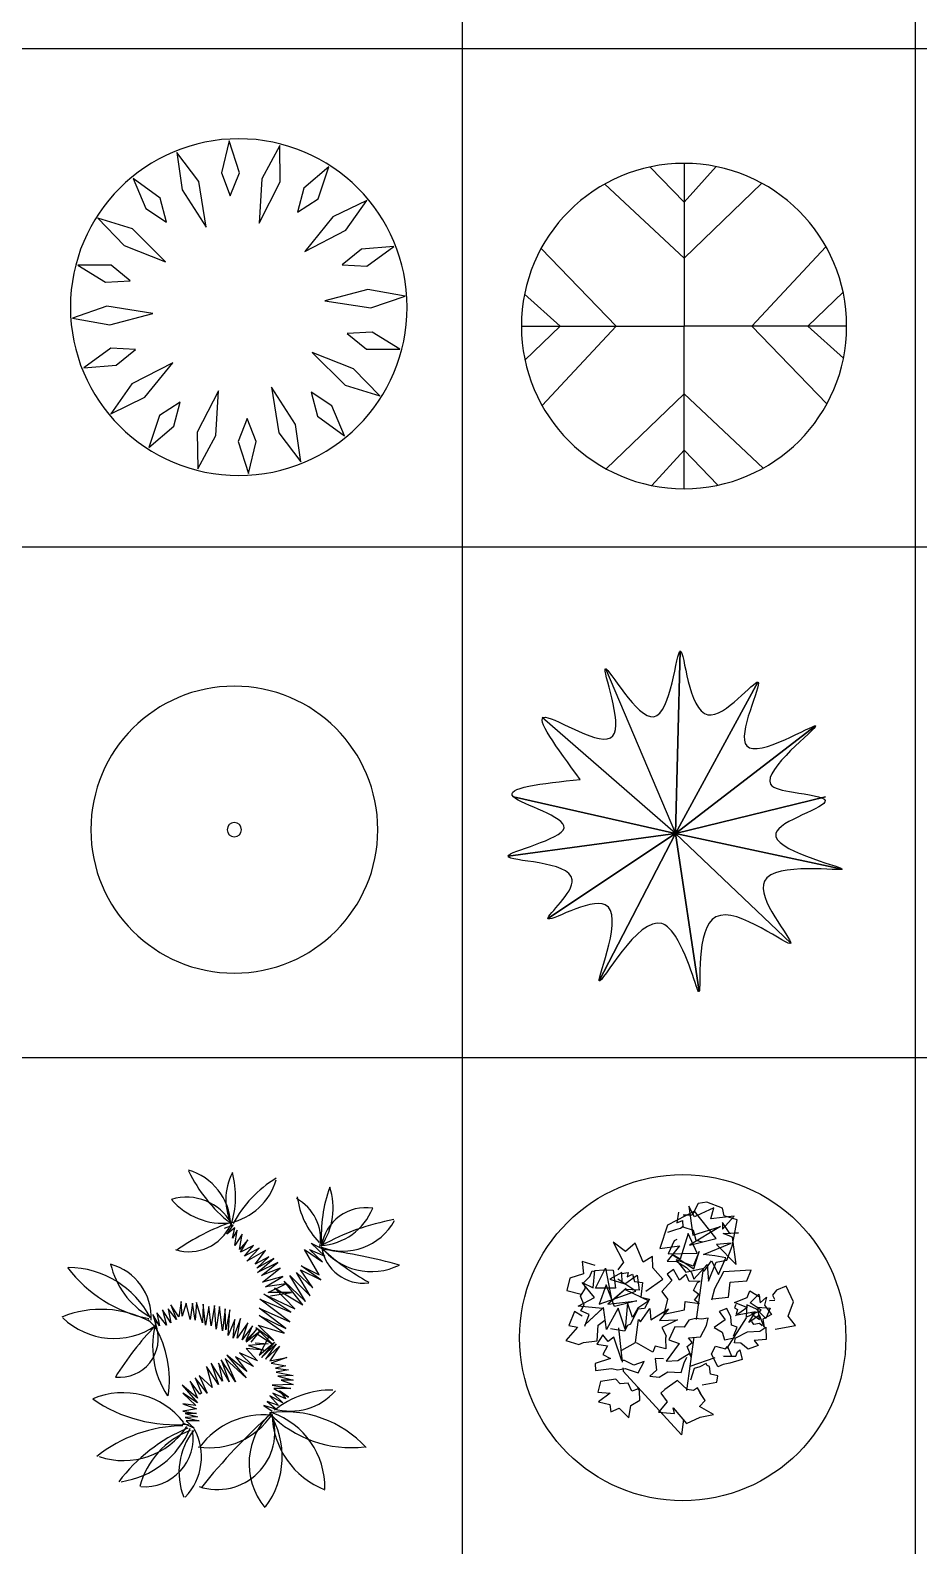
# Model space of a CAD drawing. Header units: inches. Extents: x 7658 to 73799, y 48 to 40262.
# Drawn here: x 36547 to 40653, y 5521 to 12526 of the extents above; entities that cross this region are included whole.
import ezdxf

# ---------------------------------------------------------------- set-up
doc = ezdxf.new("R2010")
doc.units = ezdxf.units.IN
doc.layers.add('www.cad-blocks.net', color=7, linetype='Continuous')

# ---------------------------------------------------------------- blocks, each defined once
blk = doc.blocks.new('A$C516926BB')
for p, q in [((27.1553, 38.5194), (27.1553, 0)), ((29.249, 38.5194), (29.249, 0)), ((0, 11.7477), (60.3118, 11.7477)), ((0, 9.4442), (62.4121, 9.4442)), ((0, 7.0831), (60.3118, 7.0831))]:
    blk.add_line(p, q)
blk = doc.blocks.new('A$C69E23BC0')
at = {"linetype": 'Continuous'}
for p, q in [((0.7323, 1.5464), (0.697, 1.3995)), ((0.7797, 1.3989), (0.7323, 1.5464)), ((0.4913, 1.4933), (0.5154, 1.3202)), ((0.5925, 1.3587), (0.4913, 1.4933)), ((0.9664, 1.5247), (0.8842, 1.3706)), ((0.9691, 1.3564), (0.9664, 1.5247)), ((1.1925, 1.426), (1.0776, 1.3279)), ((1.1443, 1.2789), (1.1925, 1.426)), ((0.4142, 1.2818), (0.2892, 1.3732)), ((0.2892, 1.3732), (0.347, 1.2336)), ((0.626, 1.1471), (0.5925, 1.3587)), ((0.697, 1.3995), (0.738, 1.2924)), ((0.738, 1.2924), (0.7797, 1.3989)), ((0.8842, 1.3706), (0.8719, 1.1655)), ((0.8719, 1.1655), (0.9691, 1.3564)), ((0.4431, 1.1711), (0.4142, 1.2818)), ((0.5154, 1.3202), (0.626, 1.1471)), ((1.0776, 1.3279), (1.0479, 1.2172)), ((1.0479, 1.2172), (1.1443, 1.2789)), ((1.3692, 1.2709), (1.2121, 1.1946)), ((1.2725, 1.1331), (1.3692, 1.2709)), ((0.347, 1.2336), (0.4431, 1.1711)), ((1.2121, 1.1946), (1.0816, 1.0358)), ((0.1254, 1.1886), (0.2466, 1.0628)), ((0.2864, 1.1392), (0.1254, 1.1886)), ((0.4379, 0.9877), (0.2864, 1.1392)), ((1.0816, 1.0358), (1.2725, 1.1331)), ((0.2466, 1.0628), (0.4379, 0.9877)), ((1.4942, 1.0582), (1.3436, 1.0463)), ((1.3686, 0.9675), (1.4942, 1.0582)), ((1.3436, 1.0463), (1.2544, 0.9742)), ((0.0325, 0.9726), (0.1613, 0.8937)), ((0.1874, 0.9722), (0.0325, 0.9726)), ((0.2758, 0.8996), (0.1874, 0.9722)), ((1.2544, 0.9742), (1.3686, 0.9675)), ((0.1613, 0.8937), (0.2758, 0.8996)), ((1.3739, 0.8594), (1.1751, 0.8077)), ((1.546, 0.8288), (1.3739, 0.8594)), ((0.1678, 0.7817), (0.0085, 0.727)), ((0.3794, 0.7481), (0.1678, 0.7817)), ((1.1751, 0.8077), (1.3867, 0.7742)), ((1.3867, 0.7742), (1.546, 0.8288)), ((0.0085, 0.727), (0.1805, 0.6965)), ((0.1805, 0.6965), (0.3794, 0.7481)), ((1.3932, 0.6622), (1.2786, 0.6562)), ((1.2786, 0.6562), (1.3671, 0.5837)), ((1.522, 0.5832), (1.3932, 0.6622)), ((0.1859, 0.5884), (0.0603, 0.4977)), ((0.3001, 0.5817), (0.1859, 0.5884)), ((0.2109, 0.5095), (0.3001, 0.5817)), ((1.3079, 0.4931), (1.1166, 0.5682)), ((1.1166, 0.5682), (1.2681, 0.4167)), ((1.3671, 0.5837), (1.522, 0.5832)), ((0.0603, 0.4977), (0.2109, 0.5095)), ((0.4729, 0.52), (0.282, 0.4227)), ((0.3424, 0.3613), (0.4729, 0.52)), ((1.4291, 0.3673), (1.3079, 0.4931)), ((0.282, 0.4227), (0.1852, 0.2849)), ((0.1852, 0.2849), (0.3424, 0.3613)), ((0.6826, 0.3904), (0.5854, 0.1994)), ((0.6703, 0.1853), (0.6826, 0.3904)), ((1.0391, 0.2356), (0.9285, 0.4088)), ((0.9285, 0.4088), (0.962, 0.1971)), ((1.2075, 0.3223), (1.1114, 0.3848)), ((1.1114, 0.3848), (1.1403, 0.2741)), ((1.2681, 0.4167), (1.4291, 0.3673)), ((0.5066, 0.3387), (0.4102, 0.277)), ((0.4768, 0.2279), (0.5066, 0.3387)), ((1.2653, 0.1827), (1.2075, 0.3223)), ((0.4102, 0.277), (0.362, 0.1298)), ((0.362, 0.1298), (0.4768, 0.2279)), ((0.8164, 0.2635), (0.7748, 0.1569)), ((0.8575, 0.1564), (0.8164, 0.2635)), ((1.0632, 0.0626), (1.0391, 0.2356)), ((1.1403, 0.2741), (1.2653, 0.1827)), ((0.5854, 0.1994), (0.5881, 0.0311)), ((0.5881, 0.0311), (0.6703, 0.1853)), ((0.7748, 0.1569), (0.8222, 0.0095)), ((0.8222, 0.0095), (0.8575, 0.1564)), ((0.962, 0.1971), (1.0632, 0.0626))]:
    blk.add_line(p, q, dxfattribs=at)
blk.add_ellipse((0.7772, 0.7779), major_axis=(-0.7782, 0), ratio=1, start_param=3.141593, end_param=9.424778, dxfattribs=at)
blk = doc.blocks.new('A$C65726194')
at = {"ltscale": 0.5}
for p, q in [((0.7517, 1.3247), (0.5947, 1.4868)), ((0.5947, 1.4868), (0.7517, 1.3247)), ((0.7517, 1.5034), (0.7517, 0.7517)), ((0.7517, 1.3247), (0.8998, 1.4886)), ((0.7517, 1.0654), (0.3852, 1.4079)), ((0.7517, 1.0654), (1.1108, 1.412)), ((1.1108, 1.412), (0.7517, 1.0654)), ((0.0913, 1.1108), (0.438, 0.7517)), ((0.438, 0.7517), (0.0913, 1.1108)), ((1.0654, 0.7517), (1.4079, 1.1182)), ((0.1787, 0.7517), (0.0147, 0.8998)), ((1.3247, 0.7517), (1.4868, 0.9086)), ((1.4868, 0.9086), (1.3247, 0.7517)), ((0, 0.7517), (0.7517, 0.7517)), ((0.0166, 0.5947), (0.1787, 0.7517)), ((0.1787, 0.7517), (0.0166, 0.5947)), ((0.438, 0.7517), (0.0954, 0.3852)), ((1.5034, 0.7517), (0.7517, 0.7517)), ((0.7517, 0), (0.7517, 0.7517)), ((1.0654, 0.7517), (1.412, 0.3925)), ((1.412, 0.3925), (1.0654, 0.7517)), ((1.3247, 0.7517), (1.4886, 0.6035)), ((0.7517, 0.438), (0.3925, 0.0913)), ((0.3925, 0.0913), (0.7517, 0.438)), ((0.7517, 0.438), (1.1182, 0.0954)), ((0.7517, 0.1787), (0.6035, 0.0147)), ((0.7517, 0.1787), (0.9086, 0.0166)), ((0.9086, 0.0166), (0.7517, 0.1787))]:
    blk.add_line(p, q, dxfattribs=at)
blk.add_ellipse((0.7517, 0.7517), major_axis=(0.7517, 0), ratio=1, start_param=0, end_param=6.283185, dxfattribs=at)
blk = doc.blocks.new('A$C2435524A')
for major_axis, start_param, end_param in [((0.6632, 0), 0, 6.283185), ((-0.0234, 0.0234), 3.926991, 10.210176)]:
    blk.add_ellipse((0.6602, 0.6625), major_axis=major_axis, ratio=1, start_param=start_param, end_param=end_param)
blk = doc.blocks.new('A$C76BC6C93')
for p, q in [((0.7731, 0.7313), (0.7945, 1.575)), ((0.7945, 1.575), (0.7731, 0.7313)), ((0.4494, 1.4937), (0.7731, 0.7313)), ((0.7731, 0.7313), (1.1544, 1.4302)), ((1.1544, 1.4302), (0.7731, 0.7313)), ((0.7731, 0.7313), (0.1578, 1.2674)), ((0.7731, 0.7313), (1.4204, 1.2281)), ((1.4204, 1.2281), (0.7731, 0.7313)), ((0.7731, 0.7313), (0.0249, 0.9002)), ((0.0249, 0.9002), (0.7731, 0.7313)), ((0.7731, 0.7313), (1.4665, 0.9001)), ((1.4665, 0.9001), (0.7731, 0.7313)), ((0.7731, 0.7313), (0, 0.6261)), ((0, 0.6261), (0.7731, 0.7313)), ((0.7731, 0.7313), (0.1835, 0.3387)), ((0.1835, 0.3387), (0.7731, 0.7313)), ((0.7731, 0.7313), (0.4209, 0.0498)), ((0.4209, 0.0498), (0.7731, 0.7313)), ((0.7731, 0.7313), (0.8823, 0)), ((0.8823, 0), (0.7731, 0.7313)), ((0.7731, 0.7313), (1.5432, 0.5669)), ((1.5432, 0.5669), (0.7731, 0.7313)), ((0.7731, 0.7313), (1.3062, 0.2243)), ((1.3062, 0.2243), (0.7731, 0.7313))]:
    blk.add_line(p, q)
blk.add_open_spline([(0.3336, 0.9811), (0.1565, 0.9621), (-0.1729, 0.9267), (0.4831, 0.751), (-0.2673, 0.594), (0.4798, 0.6098), (0.0307, 0.2247), (0.6346, 0.5864), (0.2751, -0.2575), (0.6278, 0.4015), (0.8227, 0.223), (0.9207, -0.2326), (0.8297, 0.5911), (1.5048, 0.0285), (0.9532, 0.6472), (1.8627, 0.5031), (0.9688, 0.7146), (1.5969, 0.883), (1.3292, 0.919), (1.0912, 0.9615), (1.676, 1.4039), (0.9233, 0.9322), (1.2832, 1.6315), (0.8455, 1.0598), (0.799, 1.8574), (0.7318, 1.0063), (0.3345, 1.739), (0.6355, 0.9825), (0.0125, 1.4128), (0.2259, 1.1259), (0.3336, 0.9811)], degree=3, knots=[0, 0, 0, 0, 789.599617, 1468.1889, 2185.683253, 2966.644267, 3488.865037, 4163.95761, 5037.701018, 6009.288263, 6168.27283, 6910.292798, 7787.326321, 8694.876024, 9465.180434, 10363.141537, 11223.683602, 11903.730678, 12278.742471, 12556.868734, 13397.199445, 14216.451517, 14956.571912, 15638.779964, 16432.649257, 17243.169237, 18024.859298, 18801.328114, 19602.91567, 20418.43355, 20418.43355, 20418.43355, 20418.43355])
blk = doc.blocks.new('A$C386511A1')
for p, q in [((0.7912, 1.305), (0.75, 1.29)), ((0.7612, 1.2638), (0.7912, 1.305)), ((0.7987, 1.2938), (0.7612, 1.2638)), ((0.7875, 1.245), (0.7987, 1.2938)), ((0.81, 1.2825), (0.7875, 1.245)), ((0.7987, 1.2113), (0.81, 1.2825)), ((0.8325, 1.2638), (0.7987, 1.2113)), ((0.8212, 1.1925), (0.8325, 1.2638)), ((0.8587, 1.2375), (0.8212, 1.1925)), ((0.825, 1.1813), (0.8587, 1.2375)), ((0.885, 1.2113), (0.825, 1.1813)), ((0.8437, 1.1625), (0.885, 1.2113)), ((0.9112, 1.2), (0.8437, 1.1625)), ((0.855, 1.14), (0.9112, 1.2)), ((1.1887, 1.0763), (1.1212, 1.1925)), ((1.1212, 1.1925), (1.2037, 1.1363)), ((1.2037, 1.1363), (1.1437, 1.1925)), ((1.1437, 1.1925), (1.215, 1.1625)), ((1.215, 1.1625), (1.1512, 1.2225)), ((1.1512, 1.2225), (1.2037, 1.1963)), ((0.9412, 1.1888), (0.855, 1.14)), ((0.8925, 1.125), (0.9412, 1.1888)), ((0.9562, 1.1588), (0.8925, 1.125)), ((0.9, 1.1063), (0.9562, 1.1588)), ((0.9787, 1.1513), (0.9, 1.1063)), ((0.9037, 1.0875), (0.9787, 1.1513)), ((0.9975, 1.1325), (0.9037, 1.0875)), ((0.9225, 1.0725), (0.9975, 1.1325)), ((1.0087, 1.1063), (0.9225, 1.0725)), ((0.9262, 1.0425), (1.0087, 1.1063)), ((1.02, 1.0688), (0.9262, 1.0425)), ((0.9412, 1.02), (1.02, 1.0688)), ((1.125, 0.9525), (1.0537, 1.0725)), ((1.0537, 1.0725), (1.1475, 0.9788)), ((1.1475, 0.9788), (1.0837, 1.0875)), ((1.0837, 1.0875), (1.1587, 1.0163)), ((1.1587, 1.0163), (1.1025, 1.0988)), ((1.1025, 1.0988), (1.1962, 1.0538)), ((1.1962, 1.0538), (1.1062, 1.1175)), ((1.1062, 1.1175), (1.1887, 1.0763)), ((1.0575, 0.9038), (0.9337, 0.9863)), ((0.9337, 0.9863), (1.0762, 0.9188)), ((1.035, 1.035), (0.9412, 1.02)), ((0.9525, 0.9938), (1.035, 1.035)), ((1.0612, 0.9938), (0.9525, 0.9938)), ((0.9637, 0.9788), (1.0612, 0.9938)), ((1.0762, 0.9188), (0.9825, 1.0163)), ((0.9825, 1.0163), (1.1137, 0.9375)), ((1.1137, 0.9375), (1.0275, 1.0463)), ((1.0275, 1.0463), (1.125, 0.9525)), ((0.5025, 0.855), (0.465, 0.915)), ((0.465, 0.915), (0.4837, 0.8438)), ((0.5287, 0.87), (0.4912, 0.9188)), ((0.4912, 0.9188), (0.5025, 0.855)), ((0.54, 0.8813), (0.5025, 0.9375)), ((0.5025, 0.9375), (0.5287, 0.87)), ((0.5512, 0.9525), (0.54, 0.8813)), ((0.555, 0.885), (0.5512, 0.9525)), ((0.5737, 0.945), (0.555, 0.885)), ((0.5925, 0.87), (0.5737, 0.945)), ((0.6037, 0.945), (0.5925, 0.87)), ((0.615, 0.8663), (0.6037, 0.945)), ((0.6225, 0.9488), (0.615, 0.8663)), ((0.6487, 0.855), (0.6225, 0.9488)), ((0.6525, 0.9413), (0.6487, 0.855)), ((0.6637, 0.8438), (0.6525, 0.9413)), ((0.6787, 0.93), (0.6637, 0.8438)), ((0.69, 0.84), (0.6787, 0.93)), ((0.705, 0.9338), (0.69, 0.84)), ((0.7125, 0.825), (0.705, 0.9338)), ((0.7275, 0.93), (0.7125, 0.825)), ((0.7425, 0.8175), (0.7275, 0.93)), ((0.7537, 0.9188), (0.7425, 0.8175)), ((0.7575, 0.8213), (0.7537, 0.9188)), ((0.7762, 0.915), (0.7575, 0.8213)), ((0.7687, 0.795), (0.7762, 0.915)), ((1.035, 0.8288), (0.9112, 0.9225)), ((0.9112, 0.9225), (1.0537, 0.8588)), ((1.0537, 0.8588), (0.915, 0.9638)), ((0.915, 0.9638), (1.0575, 0.9038)), ((0.4387, 0.8288), (0.3975, 0.87)), ((0.45, 0.84), (0.42, 0.8925)), ((0.42, 0.8925), (0.4387, 0.8288)), ((0.4837, 0.8438), (0.4387, 0.9)), ((0.4387, 0.9), (0.45, 0.84)), ((0.7987, 0.87), (0.7687, 0.795)), ((0.825, 0.8738), (0.7912, 0.7838)), ((0.7912, 0.7838), (0.7987, 0.87)), ((0.81, 0.7838), (0.825, 0.8738)), ((0.8587, 0.855), (0.81, 0.7838)), ((0.8325, 0.7763), (0.8587, 0.855)), ((0.9787, 0.7725), (0.9075, 0.8438)), ((0.9075, 0.8438), (1.0275, 0.8063)), ((1.0275, 0.8063), (0.9112, 0.8888)), ((0.9112, 0.8888), (1.035, 0.8288)), ((0.8812, 0.84), (0.8325, 0.7763)), ((0.8512, 0.7725), (0.8812, 0.84)), ((0.8512, 0.765), (0.9, 0.825)), ((0.9, 0.825), (0.8512, 0.7725)), ((0.915, 0.8138), (0.8512, 0.765)), ((0.8737, 0.765), (0.915, 0.8138)), ((0.9712, 0.7575), (0.8962, 0.8325)), ((0.8962, 0.8325), (0.9787, 0.7725)), ((0.9037, 0.8025), (0.9712, 0.7575)), ((0.9562, 0.7913), (0.9112, 0.705)), ((0.855, 0.63), (0.7612, 0.705)), ((0.7612, 0.705), (0.8512, 0.6)), ((0.9037, 0.6788), (0.8212, 0.7163)), ((0.8212, 0.7163), (0.885, 0.6525)), ((0.9337, 0.7275), (0.8512, 0.735)), ((0.8512, 0.735), (0.9037, 0.6788)), ((0.9525, 0.7575), (0.8625, 0.75)), ((0.8625, 0.75), (0.9337, 0.7275)), ((0.8925, 0.7613), (0.9525, 0.7575)), ((0.9112, 0.705), (0.9825, 0.765)), ((0.9825, 0.765), (0.9225, 0.6938)), ((0.9225, 0.6938), (0.99, 0.7575)), ((0.99, 0.7575), (0.9412, 0.6863)), ((0.9412, 0.6863), (1.005, 0.7463)), ((1.005, 0.7463), (0.96, 0.6788)), ((0.7237, 0.57), (0.6675, 0.6525)), ((0.6675, 0.6525), (0.6937, 0.555)), ((0.7425, 0.585), (0.69, 0.6675)), ((0.69, 0.6675), (0.7237, 0.57)), ((0.7725, 0.5813), (0.7237, 0.6675)), ((0.7237, 0.6675), (0.7425, 0.585)), ((0.8025, 0.5813), (0.735, 0.6825)), ((0.735, 0.6825), (0.7725, 0.5813)), ((0.8512, 0.6), (0.7537, 0.69)), ((0.7537, 0.69), (0.8025, 0.5813)), ((0.885, 0.6525), (0.8025, 0.6975)), ((0.8025, 0.6975), (0.855, 0.63)), ((0.96, 0.6788), (1.0387, 0.6938)), ((1.0387, 0.6938), (0.9675, 0.6675)), ((0.9675, 0.6675), (1.035, 0.6563)), ((1.035, 0.6563), (0.9862, 0.645)), ((0.9862, 0.645), (1.0462, 0.6375)), ((1.0462, 0.6375), (0.99, 0.6263)), ((0.6262, 0.5063), (0.555, 0.5663)), ((0.555, 0.5663), (0.6262, 0.4838)), ((0.6375, 0.525), (0.5925, 0.585)), ((0.5925, 0.585), (0.6262, 0.5063)), ((0.6712, 0.5288), (0.615, 0.6)), ((0.615, 0.6), (0.645, 0.5288)), ((0.6937, 0.555), (0.6337, 0.6113)), ((0.6337, 0.6113), (0.6712, 0.5288)), ((1.0687, 0.57), (0.9712, 0.5663)), ((0.9712, 0.5663), (1.0575, 0.5513)), ((0.99, 0.6263), (1.0687, 0.6113)), ((1.0687, 0.6113), (0.9975, 0.6075)), ((0.9975, 0.6075), (1.0687, 0.5888)), ((1.0687, 0.5888), (1.0125, 0.5888)), ((1.0125, 0.5888), (1.0687, 0.57)), ((0.6262, 0.4838), (0.5587, 0.5288)), ((0.5587, 0.5288), (0.6187, 0.4725)), ((0.645, 0.5288), (0.6375, 0.525)), ((1.0012, 0.4725), (0.9487, 0.4913)), ((0.9487, 0.4913), (0.9937, 0.4538)), ((1.02, 0.4838), (0.96, 0.5175)), ((0.96, 0.5175), (1.0012, 0.4725)), ((1.035, 0.5025), (0.975, 0.5288)), ((0.975, 0.5288), (1.02, 0.4838)), ((1.0575, 0.5513), (0.9787, 0.5513)), ((0.9787, 0.5513), (1.0462, 0.51)), ((1.0462, 0.51), (1.005, 0.54)), ((1.005, 0.54), (1.035, 0.5025)), ((0.6187, 0.4725), (0.5587, 0.48)), ((0.5587, 0.48), (0.6225, 0.4575)), ((0.6225, 0.4575), (0.5587, 0.4463)), ((0.5587, 0.4463), (0.6225, 0.435)), ((0.6225, 0.435), (0.57, 0.435)), ((0.57, 0.435), (0.6262, 0.42)), ((0.9937, 0.4538), (0.9337, 0.4725)), ((0.9337, 0.4725), (0.9712, 0.4463)), ((0.6112, 0.3675), (0.5587, 0.39)), ((0.6262, 0.42), (0.57, 0.4163)), ((0.57, 0.4163), (0.6337, 0.4013)), ((0.6337, 0.4013), (0.5737, 0.4013)), ((0.5737, 0.4013), (0.6112, 0.3675))]:
    blk.add_line(p, q)
at = {"linetype": 'Continuous'}
for centre, radius, start, end in [((0.5086, 1.2992), 0.2717, 2.79632, 73.67132), ((1.2106, 1.8586), 0.6948, 205.79225, 231.30867), ((1.0275, 1.425), 0.27, 152.72325, 207.27676), ((0.3928, 1.4389), 0.4097, 340.92198, 15.55325), ((0.7143, 1.5972), 0.2878, 282.44297, 343.39191), ((1.2688, 1.0596), 0.5404, 121.06062, 152.09251), ((1.8499, 1.2592), 0.6514, 160.07208, 183.89376), ((0.9445, 1.3843), 0.3086, 325.88729, 18.29839), ((0.5756, 1.1976), 0.2377, 28.89658, 106.96762), ((0.7443, 1.6254), 0.3112, 220.08431, 276.58381), ((0.9828, 1.2418), 0.2125, 350.71032, 61.64026), ((1.4572, 1.4851), 0.3729, 187.52642, 223.95502), ((1.1793, 1.488), 0.2772, 273.49345, 337.92), ((1.4041, 1.1798), 0.2065, 81.04235, 171.22839), ((1.7249, 0.2754), 1.073, 100.26355, 119.28863), ((0.5871, 1.3941), 0.2109, 252.87385, 336.14096), ((1.1163, 0.3606), 1.0153, 109.11608, 125.35422), ((1.2975, 1.4599), 0.2741, 249.16456, 331.10806), ((1.4307, 1.3861), 0.2947, 217.29512, 296.02635), ((1.3932, 1.2326), 0.1953, 188.48789, 277.14271), ((1.9627, 2.0278), 1.126, 227.8822, 241.04243), ((0.8614, -1.4091), 2.625, 74.56564, 82.34097), ((0.157, 0.8784), 0.2558, 357.2687, 74.5883), ((0.596, 1.2128), 0.3813, 193.30898, 239.27628), ((0.5212, 1.4799), 0.6179, 216.7725, 258.80562), ((0.0256, 0.6781), 0.4319, 27.49208, 89.4196), ((0.1805, 0.4367), 0.4798, 61.59543, 112.10314), ((0.2408, 1.1241), 0.342, 226.13386, 303.83993), ((0.8303, 0.7449), 0.4113, 163.93141, 213.56093), ((0.267, 0.7808), 0.1781, 263.72093, 19.40448), ((1.3856, -0.0919), 1.3339, 135.68344, 148.56664), ((-0.003, 0.5895), 0.4994, 351.71152, 29.60919), ((0.2826, 0.178), 0.3534, 37.61752, 113.34908), ((0.5224, 1.0485), 0.6651, 235.16453, 275.39618), ((1.0566, 0.7222), 0.2759, 253.62287, 318.66581), ((1.2479, 0.1213), 0.4225, 89.37921, 128.91706), ((0.6838, 0.6221), 0.345, 261.03273, 326.42408), ((0.7185, 0.3493), 0.2657, 251.38727, 17.97256), ((0.9318, 0.0627), 0.3665, 84.40158, 143.40253), ((2.8433, -1.6607), 2.8126, 131.83012, 141.40612), ((1.1854, 0.2036), 0.3208, 131.87548, 219.40141), ((0.6309, 0.235), 0.387, 323.30381, 31.75997), ((1.0284, -0.07), 0.5134, 42.60774, 97.65819), ((1.3352, 0.8028), 0.5254, 224.42948, 276.94679), ((0.8484, 0.0933), 0.3666, 358.89666, 70.43024), ((1.3547, 0.4397), 0.3835, 181.26064, 248.64069), ((0.5672, -0.2706), 0.6494, 90.74823, 128.69635), ((0.285, 0.5683), 0.3506, 251.28485, 326.5373), ((0.8798, -0.3459), 0.7734, 112.70429, 142.95231), ((0.213, 0.5273), 0.4118, 278.48569, 337.1709), ((0.7253, 0.0031), 0.3773, 110.60905, 165.50837), ((0.3816, 0.3217), 0.2249, 265.45615, 8.8498), ((0.853, 0.1633), 0.3122, 141.82971, 201.51901), ((0.3772, 0.2342), 0.2675, 316.10856, 28.97031)]:
    blk.add_arc(centre, radius, start, end, dxfattribs=at)
blk = doc.blocks.new('A$C26E54410')
at = {"linetype": 'Continuous'}
for p, q in [((0.8083, 1.3379), (0.6833, 1.2744)), ((0.7349, 1.3345), (0.7265, 1.2847)), ((0.7813, 1.3616), (0.8, 1.228)), ((0.8087, 1.3128), (0.7813, 1.3616)), ((0.8254, 1.3739), (0.7976, 1.3207)), ((0.9087, 1.2127), (0.8083, 1.3379)), ((0.8654, 1.3798), (0.8254, 1.3739)), ((0.8976, 1.3542), (0.8377, 1.3266)), ((0.9373, 1.3522), (0.8654, 1.3798)), ((0.8837, 1.3034), (0.8976, 1.3542)), ((0.9456, 1.3167), (0.9373, 1.3522)), ((0.6833, 1.2744), (0.648, 1.1659)), ((0.7265, 1.2847), (0.7523, 1.296)), ((0.7436, 1.2596), (0.7579, 1.2714)), ((0.7523, 1.296), (0.7547, 1.266)), ((0.7547, 1.266), (0.8027, 1.2512)), ((0.7976, 1.3207), (0.7551, 1.3197)), ((0.9277, 1.267), (0.7853, 1.1812)), ((0.8, 1.228), (0.9277, 1.267)), ((0.8377, 1.3266), (0.8087, 1.3128)), ((0.992, 1.3153), (0.8837, 1.3034)), ((0.9377, 1.2857), (0.9381, 1.2551)), ((0.9718, 1.2359), (0.9377, 1.2857)), ((0.9381, 1.2551), (0.992, 1.3153)), ((1.0059, 1.298), (0.9456, 1.3167)), ((0.9924, 1.2315), (1.0059, 1.298)), ((0.4319, 1.1951), (0.4794, 1.1035)), ((0.4887, 1.1525), (0.4319, 1.1951)), ((0.5333, 1.1914), (0.4887, 1.1525)), ((0.5705, 1.1022), (0.5333, 1.1914)), ((0.6853, 1.2408), (0.7218, 1.2537)), ((0.7138, 1.2009), (0.6857, 1.1418)), ((0.7269, 1.2083), (0.7138, 1.2009)), ((0.7218, 1.2537), (0.7436, 1.2596)), ((0.7793, 1.2349), (0.7416, 1.1171)), ((0.821, 1.1447), (0.7793, 1.2349)), ((0.7853, 1.1812), (0.9087, 1.2127)), ((0.8027, 1.2512), (0.8142, 1.2039)), ((0.8142, 1.2039), (0.8432, 1.197)), ((0.8496, 1.1383), (0.9781, 1.1911)), ((0.9781, 1.1911), (0.9095, 1.1851)), ((0.9408, 1.2354), (1.0119, 1.2379)), ((0.9833, 1.2177), (0.9408, 1.2354)), ((1.0119, 1.2379), (0.9718, 1.2359)), ((0.9825, 1.1768), (0.9924, 1.2315)), ((1.0012, 1.092), (0.9833, 1.2177)), ((0.6133, 1.1287), (0.5705, 1.1022)), ((0.6159, 1.077), (0.6133, 1.1287)), ((0.648, 1.1659), (0.7392, 1.1787)), ((0.7392, 1.1787), (0.6825, 1.1068)), ((0.6857, 1.1418), (0.821, 1.1447)), ((0.7055, 1.1388), (0.8055, 1.0718)), ((0.7416, 1.1171), (0.7055, 1.1388)), ((0.8293, 1.1526), (0.8027, 1.0841)), ((0.8055, 1.0718), (0.8293, 1.1526)), ((0.9016, 1.1329), (0.8496, 1.1383)), ((0.9535, 1.1225), (0.9016, 1.1329)), ((0.9095, 1.1851), (1.0012, 1.092)), ((0.9194, 1.0466), (0.9535, 1.1225)), ((0.9579, 1.1117), (0.9825, 1.1768)), ((0.2896, 1.1054), (0.2951, 1.0495)), ((0.3486, 1.0875), (0.2896, 1.1054)), ((0.324, 1.0369), (0.3353, 1.0634)), ((0.3353, 1.0634), (0.3461, 1.0604)), ((0.34, 0.984), (0.3471, 1.0644)), ((0.3471, 1.0644), (0.3896, 1.0678)), ((0.3499, 0.9831), (0.3964, 1.0747)), ((0.3896, 1.0678), (0.4325, 1.0664)), ((0.3964, 1.0747), (0.4253, 0.9224)), ((0.4722, 1.055), (0.417, 1.024)), ((0.4325, 1.0664), (0.4436, 0.9821)), ((0.4794, 1.1035), (0.4536, 1.0669)), ((0.4704, 1.0503), (0.5009, 1.0546)), ((0.4733, 1.0062), (0.4722, 1.055)), ((0.5009, 1.0546), (0.497, 1.035)), ((0.6619, 1.0239), (0.6159, 1.077)), ((0.711, 1.0686), (0.6818, 1.048)), ((0.6825, 1.1068), (0.7261, 1.1063)), ((0.7388, 1.0201), (0.711, 1.0686)), ((0.723, 1.1142), (0.7682, 1.0565)), ((0.8027, 1.0841), (0.723, 1.1142)), ((0.7261, 1.1063), (0.7718, 1.0777)), ((0.7682, 1.0565), (0.8436, 1.0742)), ((0.7718, 1.0777), (0.794, 1.0545)), ((0.794, 1.0545), (0.8055, 1.025)), ((0.8055, 1.025), (0.8662, 1.0925)), ((0.8173, 0.8383), (0.8483, 1.0632)), ((0.8436, 1.0742), (0.8527, 1.0614)), ((0.8527, 1.0614), (0.8873, 1.1092)), ((0.8662, 1.0925), (0.8734, 1.0146)), ((0.8734, 1.0146), (0.9079, 1.1023)), ((0.8873, 1.1092), (0.9194, 1.0466)), ((0.9414, 1.0577), (0.9008, 0.9804)), ((0.9079, 1.1023), (0.9579, 1.1117)), ((1.0704, 1.066), (0.9414, 1.0577)), ((1.0501, 1.017), (1.0704, 1.066)), ((0.2317, 1.0289), (0.2177, 0.9721)), ((0.2951, 1.0495), (0.2317, 1.0289)), ((0.2819, 0.9455), (0.3048, 0.983)), ((0.2896, 1.0087), (0.34, 0.984)), ((0.3452, 0.9397), (0.2896, 1.0087)), ((0.2953, 1.0069), (0.324, 1.0369)), ((0.3048, 0.983), (0.2953, 1.0069)), ((0.4436, 0.9821), (0.3499, 0.9831)), ((0.3995, 0.9983), (0.3682, 0.9081)), ((0.4388, 0.8978), (0.3995, 0.9983)), ((0.4924, 0.9811), (0.4083, 0.9086)), ((0.417, 1.024), (0.486, 1.0028)), ((0.4253, 0.9224), (0.4924, 0.9811)), ((0.5372, 0.9683), (0.4531, 1.024)), ((0.486, 1.0028), (0.5424, 1.0432)), ((0.497, 1.035), (0.5212, 1.0471)), ((0.5212, 1.0471), (0.5301, 1.0128)), ((0.5301, 1.0128), (0.5672, 1.0082)), ((0.5424, 1.0432), (0.5531, 0.9732)), ((0.5672, 1.0082), (0.5598, 0.9416)), ((0.5838, 0.9685), (0.6619, 1.0239)), ((0.7034, 1.0174), (0.6573, 0.9672)), ((0.6818, 1.048), (0.7034, 1.0174)), ((0.7701, 1.046), (0.7388, 1.0201)), ((0.7829, 1.0137), (0.7701, 1.046)), ((0.8337, 1.0144), (0.7829, 1.0137)), ((0.8037, 0.972), (0.8223, 1.0082)), ((0.8223, 1.0082), (0.8337, 1.0144)), ((0.9657, 0.941), (0.9731, 1.0101)), ((0.9731, 1.0101), (1.0501, 1.017)), ((1.2312, 0.9923), (1.1873, 0.9739)), ((1.2662, 0.919), (1.2312, 0.9923)), ((0.2177, 0.9721), (0.2841, 0.9552)), ((0.2706, 0.8988), (0.3452, 0.9397)), ((0.2985, 0.904), (0.2819, 0.9455)), ((0.3682, 0.9081), (0.5372, 0.9683)), ((0.4083, 0.9086), (0.542, 0.9239)), ((0.542, 0.9239), (0.4388, 0.8978)), ((0.4984, 0.9145), (0.4872, 0.7933)), ((0.488, 0.9767), (0.5968, 0.9244)), ((0.5531, 0.9732), (0.488, 0.9767)), ((0.5218, 0.8475), (0.4984, 0.9145)), ((0.5968, 0.9244), (0.5456, 0.8904)), ((0.5598, 0.9416), (0.6003, 0.9321)), ((0.6003, 0.9321), (0.5769, 0.888)), ((0.6573, 0.9672), (0.6837, 0.9322)), ((0.6837, 0.9322), (0.6667, 0.8619)), ((0.7622, 0.8832), (0.7652, 0.9214)), ((0.7652, 0.9214), (0.8315, 0.9116)), ((0.8276, 0.9542), (0.8037, 0.972)), ((0.8088, 0.9272), (0.8276, 0.9542)), ((0.8267, 0.9153), (0.8088, 0.9272)), ((0.9008, 0.9804), (0.8868, 0.9277)), ((0.8912, 0.9332), (0.9657, 0.941)), ((0.9936, 0.917), (1.0516, 0.9392)), ((1.0504, 0.8929), (0.9936, 0.917)), ((1.0516, 0.9392), (1.0631, 0.9702)), ((1.0631, 0.9702), (1.1111, 0.9417)), ((1.0647, 0.915), (1.1055, 0.9555)), ((1.1155, 0.881), (1.0647, 0.915)), ((1.1055, 0.9555), (1.1119, 0.915)), ((1.1119, 0.915), (1.1409, 0.9407)), ((1.1409, 0.9407), (1.1321, 0.9047)), ((1.1799, 0.9259), (1.1545, 0.924)), ((1.1873, 0.9739), (1.1688, 0.9501)), ((1.1688, 0.9501), (1.1773, 0.9323)), ((1.2411, 0.854), (1.2662, 0.919)), ((0.2538, 0.875), (0.2273, 0.81)), ((0.2892, 0.8535), (0.2538, 0.875)), ((0.3833, 0.8889), (0.2706, 0.8988)), ((0.2822, 0.8782), (0.2985, 0.904)), ((0.3219, 0.8609), (0.2822, 0.8782)), ((0.3008, 0.8067), (0.3219, 0.8609)), ((0.3872, 0.8938), (0.3011, 0.813)), ((0.3011, 0.813), (0.3833, 0.8889)), ((0.4015, 0.7918), (0.3872, 0.8938)), ((0.4547, 0.8899), (0.4015, 0.7918)), ((0.4872, 0.7933), (0.4547, 0.8899)), ((0.5459, 0.8854), (0.5122, 0.8159)), ((0.5456, 0.8904), (0.5218, 0.8475)), ((0.5769, 0.888), (0.5459, 0.8854)), ((0.5578, 0.8264), (0.6024, 0.8894)), ((0.6024, 0.8894), (0.6061, 0.8358)), ((0.6061, 0.8358), (0.6883, 0.8871)), ((0.6883, 0.8871), (0.6461, 0.8335)), ((0.6667, 0.8619), (0.7622, 0.8832)), ((0.812, 0.8418), (0.7823, 0.8354)), ((0.8406, 0.8392), (0.812, 0.8418)), ((0.8719, 0.8434), (0.8406, 0.8392)), ((0.8641, 0.8099), (0.8719, 0.8434)), ((0.957, 0.888), (0.9217, 0.8754)), ((0.9217, 0.8754), (0.9491, 0.8365)), ((0.9762, 0.8502), (0.957, 0.888)), ((0.9598, 0.7048), (1.049, 0.845)), ((0.9786, 0.8113), (0.9762, 0.8502)), ((0.9986, 0.9079), (0.9928, 0.8913)), ((0.9928, 0.8913), (1.0073, 0.8838)), ((0.9976, 0.8559), (1.0504, 0.8929)), ((1.0893, 0.8731), (0.9976, 0.8559)), ((1.0073, 0.8838), (1.0013, 0.8632)), ((1.0492, 0.9057), (1.0464, 0.849)), ((1.0464, 0.849), (1.1155, 0.881)), ((1.094, 0.8855), (1.0492, 0.9057)), ((1.0587, 0.8234), (1.0893, 0.8731)), ((1.1083, 0.8579), (1.0587, 0.8234)), ((1.1131, 0.8761), (1.071, 0.8643)), ((1.071, 0.8643), (1.1091, 0.8377)), ((1.1377, 0.8426), (1.094, 0.8855)), ((1.1008, 0.8948), (1.1571, 0.8909)), ((1.1091, 0.8377), (1.1008, 0.8948)), ((1.1301, 0.8032), (1.1083, 0.8579)), ((1.1643, 0.8608), (1.1238, 0.8396)), ((1.1321, 0.9047), (1.1643, 0.8608)), ((1.1571, 0.8909), (1.1377, 0.8426)), ((1.275, 0.8105), (1.2411, 0.854)), ((0.2675, 0.8027), (0.2136, 0.7409)), ((0.2273, 0.81), (0.2675, 0.8027)), ((0.3589, 0.74), (0.3626, 0.8114)), ((0.3626, 0.8114), (0.3935, 0.8343)), ((0.4851, 0.7832), (0.4199, 0.7953)), ((0.4575, 0.7994), (0.4738, 0.6411)), ((0.4986, 0.8103), (0.4851, 0.7832)), ((0.5122, 0.8159), (0.4986, 0.8103)), ((0.5349, 0.7314), (0.5489, 0.8381)), ((0.5489, 0.8381), (0.5578, 0.8264)), ((0.6461, 0.8335), (0.7288, 0.8365)), ((0.7288, 0.8365), (0.657, 0.801)), ((0.657, 0.801), (0.6767, 0.7623)), ((0.7172, 0.8038), (0.6892, 0.744)), ((0.7606, 0.8019), (0.7172, 0.8038)), ((0.7823, 0.8354), (0.7606, 0.8019)), ((0.8358, 0.758), (0.8641, 0.8099)), ((0.9491, 0.8365), (0.8995, 0.8006)), ((0.8995, 0.8006), (0.9357, 0.7788)), ((0.9357, 0.7788), (0.9465, 0.7438)), ((1.0059, 0.8026), (0.9786, 0.8113)), ((0.9886, 0.761), (1.0059, 0.8026)), ((0.9991, 0.7539), (1.0531, 0.7813)), ((1.0531, 0.7813), (1.1102, 0.7843)), ((1.0817, 0.8142), (1.0728, 0.8286)), ((1.1085, 0.8198), (1.0817, 0.8142)), ((1.1201, 0.8087), (1.1085, 0.8198)), ((1.1102, 0.7843), (1.1381, 0.8031)), ((1.1238, 0.8396), (1.1301, 0.8032)), ((1.1381, 0.8031), (1.1399, 0.7458)), ((1.1806, 0.7931), (1.275, 0.8105)), ((0.2136, 0.7409), (0.2741, 0.7217)), ((0.2741, 0.7217), (0.2951, 0.7313)), ((0.2951, 0.7313), (0.3589, 0.74)), ((0.3847, 0.7667), (0.3569, 0.7234)), ((0.3569, 0.7234), (0.4055, 0.7156)), ((0.4092, 0.7367), (0.3847, 0.7667)), ((0.4055, 0.7156), (0.3851, 0.676)), ((0.435, 0.7555), (0.4092, 0.7367)), ((0.4717, 0.6474), (0.435, 0.7555)), ((0.4723, 0.6959), (0.5349, 0.7314)), ((0.6162, 0.687), (0.5408, 0.7298)), ((0.6256, 0.7149), (0.6162, 0.687)), ((0.6754, 0.7028), (0.6256, 0.7149)), ((0.6767, 0.7623), (0.6739, 0.7523)), ((0.6739, 0.7523), (0.6754, 0.7028)), ((0.737, 0.7264), (0.6774, 0.6453)), ((0.6892, 0.744), (0.737, 0.7264)), ((0.7721, 0.5101), (0.8061, 0.7568)), ((0.7749, 0.7126), (0.7971, 0.7314)), ((0.7926, 0.6687), (0.7749, 0.7126)), ((0.7797, 0.7527), (0.8358, 0.758)), ((0.7971, 0.7314), (0.7797, 0.7527)), ((0.8863, 0.6785), (0.9054, 0.7145)), ((0.9054, 0.7145), (0.9512, 0.7023)), ((0.9465, 0.7438), (0.9919, 0.7529)), ((0.9512, 0.7023), (0.9607, 0.7126)), ((0.9607, 0.7126), (0.9794, 0.668)), ((0.993, 0.7298), (0.9974, 0.7552)), ((1.0227, 0.728), (0.993, 0.7298)), ((1.0557, 0.7012), (1.0227, 0.728)), ((1.1025, 0.7172), (1.0557, 0.7012)), ((1.1399, 0.7458), (1.0833, 0.741)), ((1.0833, 0.741), (1.1025, 0.7172)), ((0.4195, 0.6577), (0.3486, 0.6348)), ((0.3486, 0.6348), (0.3513, 0.6018)), ((0.3851, 0.676), (0.4195, 0.6577)), ((0.4848, 0.6479), (0.4763, 0.6485)), ((0.5272, 0.6268), (0.4848, 0.6479)), ((0.5751, 0.6444), (0.5272, 0.6268)), ((0.5484, 0.5909), (0.5751, 0.6444)), ((0.6269, 0.6582), (0.6332, 0.6039)), ((0.6653, 0.6561), (0.6269, 0.6582)), ((0.6774, 0.6453), (0.7311, 0.6485)), ((0.7311, 0.6485), (0.7829, 0.6801)), ((0.7462, 0.5925), (0.7596, 0.6371)), ((0.7596, 0.6371), (0.772, 0.6641)), ((0.7829, 0.6801), (0.7908, 0.6646)), ((0.9025, 0.6601), (0.7869, 0.6202)), ((0.8619, 0.6339), (0.833, 0.6188)), ((0.8664, 0.6256), (0.8619, 0.6339)), ((0.9156, 0.619), (0.8863, 0.6785)), ((0.9389, 0.6727), (0.9394, 0.6728)), ((0.972, 0.636), (0.9401, 0.6302)), ((0.9425, 0.6682), (0.9993, 0.6689)), ((1.0291, 0.6529), (0.972, 0.636)), ((0.9993, 0.6689), (1.0065, 0.6886)), ((1.0065, 0.6886), (1.0181, 0.6971)), ((1.0181, 0.6971), (1.0291, 0.6529)), ((0.3513, 0.6018), (0.424, 0.6115)), ((0.4452, 0.5618), (0.3733, 0.5519)), ((0.424, 0.6115), (0.4542, 0.605)), ((0.4647, 0.5398), (0.4452, 0.5618)), ((0.4542, 0.605), (0.4877, 0.6119)), ((0.4765, 0.6144), (0.4782, 0.5984)), ((0.4782, 0.5984), (0.7484, 0.3044)), ((0.4877, 0.6119), (0.5484, 0.5909)), ((0.6332, 0.6039), (0.6017, 0.5764)), ((0.6017, 0.5764), (0.645, 0.5716)), ((0.645, 0.5716), (0.6853, 0.5957)), ((0.6853, 0.5957), (0.7462, 0.5925)), ((0.8059, 0.6108), (0.7891, 0.5572)), ((0.833, 0.6188), (0.8059, 0.6108)), ((0.8776, 0.6202), (0.8664, 0.6256)), ((0.8815, 0.5854), (0.8776, 0.6202)), ((0.9158, 0.5778), (0.8815, 0.5854)), ((0.9112, 0.548), (0.9158, 0.5778)), ((0.9401, 0.6302), (0.9156, 0.619)), ((0.3733, 0.5519), (0.3617, 0.5013)), ((0.3617, 0.5013), (0.4186, 0.4977)), ((0.4186, 0.4977), (0.365, 0.4567)), ((0.5008, 0.5437), (0.4647, 0.5398)), ((0.5183, 0.5073), (0.5008, 0.5437)), ((0.544, 0.5155), (0.5183, 0.5073)), ((0.5535, 0.5059), (0.5462, 0.5226)), ((0.5561, 0.4654), (0.5535, 0.5059)), ((0.6706, 0.5146), (0.6522, 0.4972)), ((0.6522, 0.4972), (0.6824, 0.4567)), ((0.7296, 0.5563), (0.6706, 0.5146)), ((0.7735, 0.5148), (0.7296, 0.5563)), ((0.8028, 0.5096), (0.7735, 0.5148)), ((0.8214, 0.5226), (0.8028, 0.5096)), ((0.8367, 0.4954), (0.8214, 0.5226)), ((0.8575, 0.4638), (0.8323, 0.5)), ((0.8429, 0.5352), (0.9112, 0.548)), ((0.365, 0.4567), (0.4168, 0.4448)), ((0.4168, 0.4448), (0.4217, 0.4116)), ((0.4217, 0.4116), (0.4592, 0.4276)), ((0.4592, 0.4276), (0.5043, 0.383)), ((0.5043, 0.383), (0.5132, 0.4398)), ((0.5132, 0.4398), (0.5561, 0.4654)), ((0.6824, 0.4567), (0.6424, 0.41)), ((0.7093, 0.4292), (0.7711, 0.3578)), ((0.7154, 0.4029), (0.7093, 0.4292)), ((0.8308, 0.4363), (0.8575, 0.4638)), ((0.8966, 0.3995), (0.8308, 0.4363)), ((0.6424, 0.41), (0.7154, 0.4029)), ((0.7576, 0.3774), (0.7484, 0.3044)), ((0.7711, 0.3578), (0.8348, 0.3864)), ((0.8348, 0.3864), (0.8966, 0.3995))]:
    blk.add_line(p, q, dxfattribs=at)
blk.add_circle((0.7538, 0.7538), 0.7538, dxfattribs=at)

msp = doc.modelspace()

# ---------------------------------------------------------------- block references
at = {"xscale": 1000, "yscale": 1000, "zscale": 1000}
for name, p in [('A$C69E23BC0', (36733.1, 10468.3)), ('A$C65726194', (38816.2, 10407.1)), ('A$C76BC6C93', (38755.1, 8082.3)), ('A$C2435524A', (36829.3, 8168.5)), ('A$C386511A1', (36693, 5697.2)), ('A$C26E54410', (38808.3, 5729))]:
    msp.add_blockref(name, p, dxfattribs=at)
at = {"layer": 'www.cad-blocks.net', "color": 155, "true_color": 0x546d8e, "xscale": 1000, "yscale": 1000, "zscale": 1000}
msp.add_blockref('A$C516926BB', (11386.7, 694.4), dxfattribs=at)

doc.saveas('drawing.dxf')
